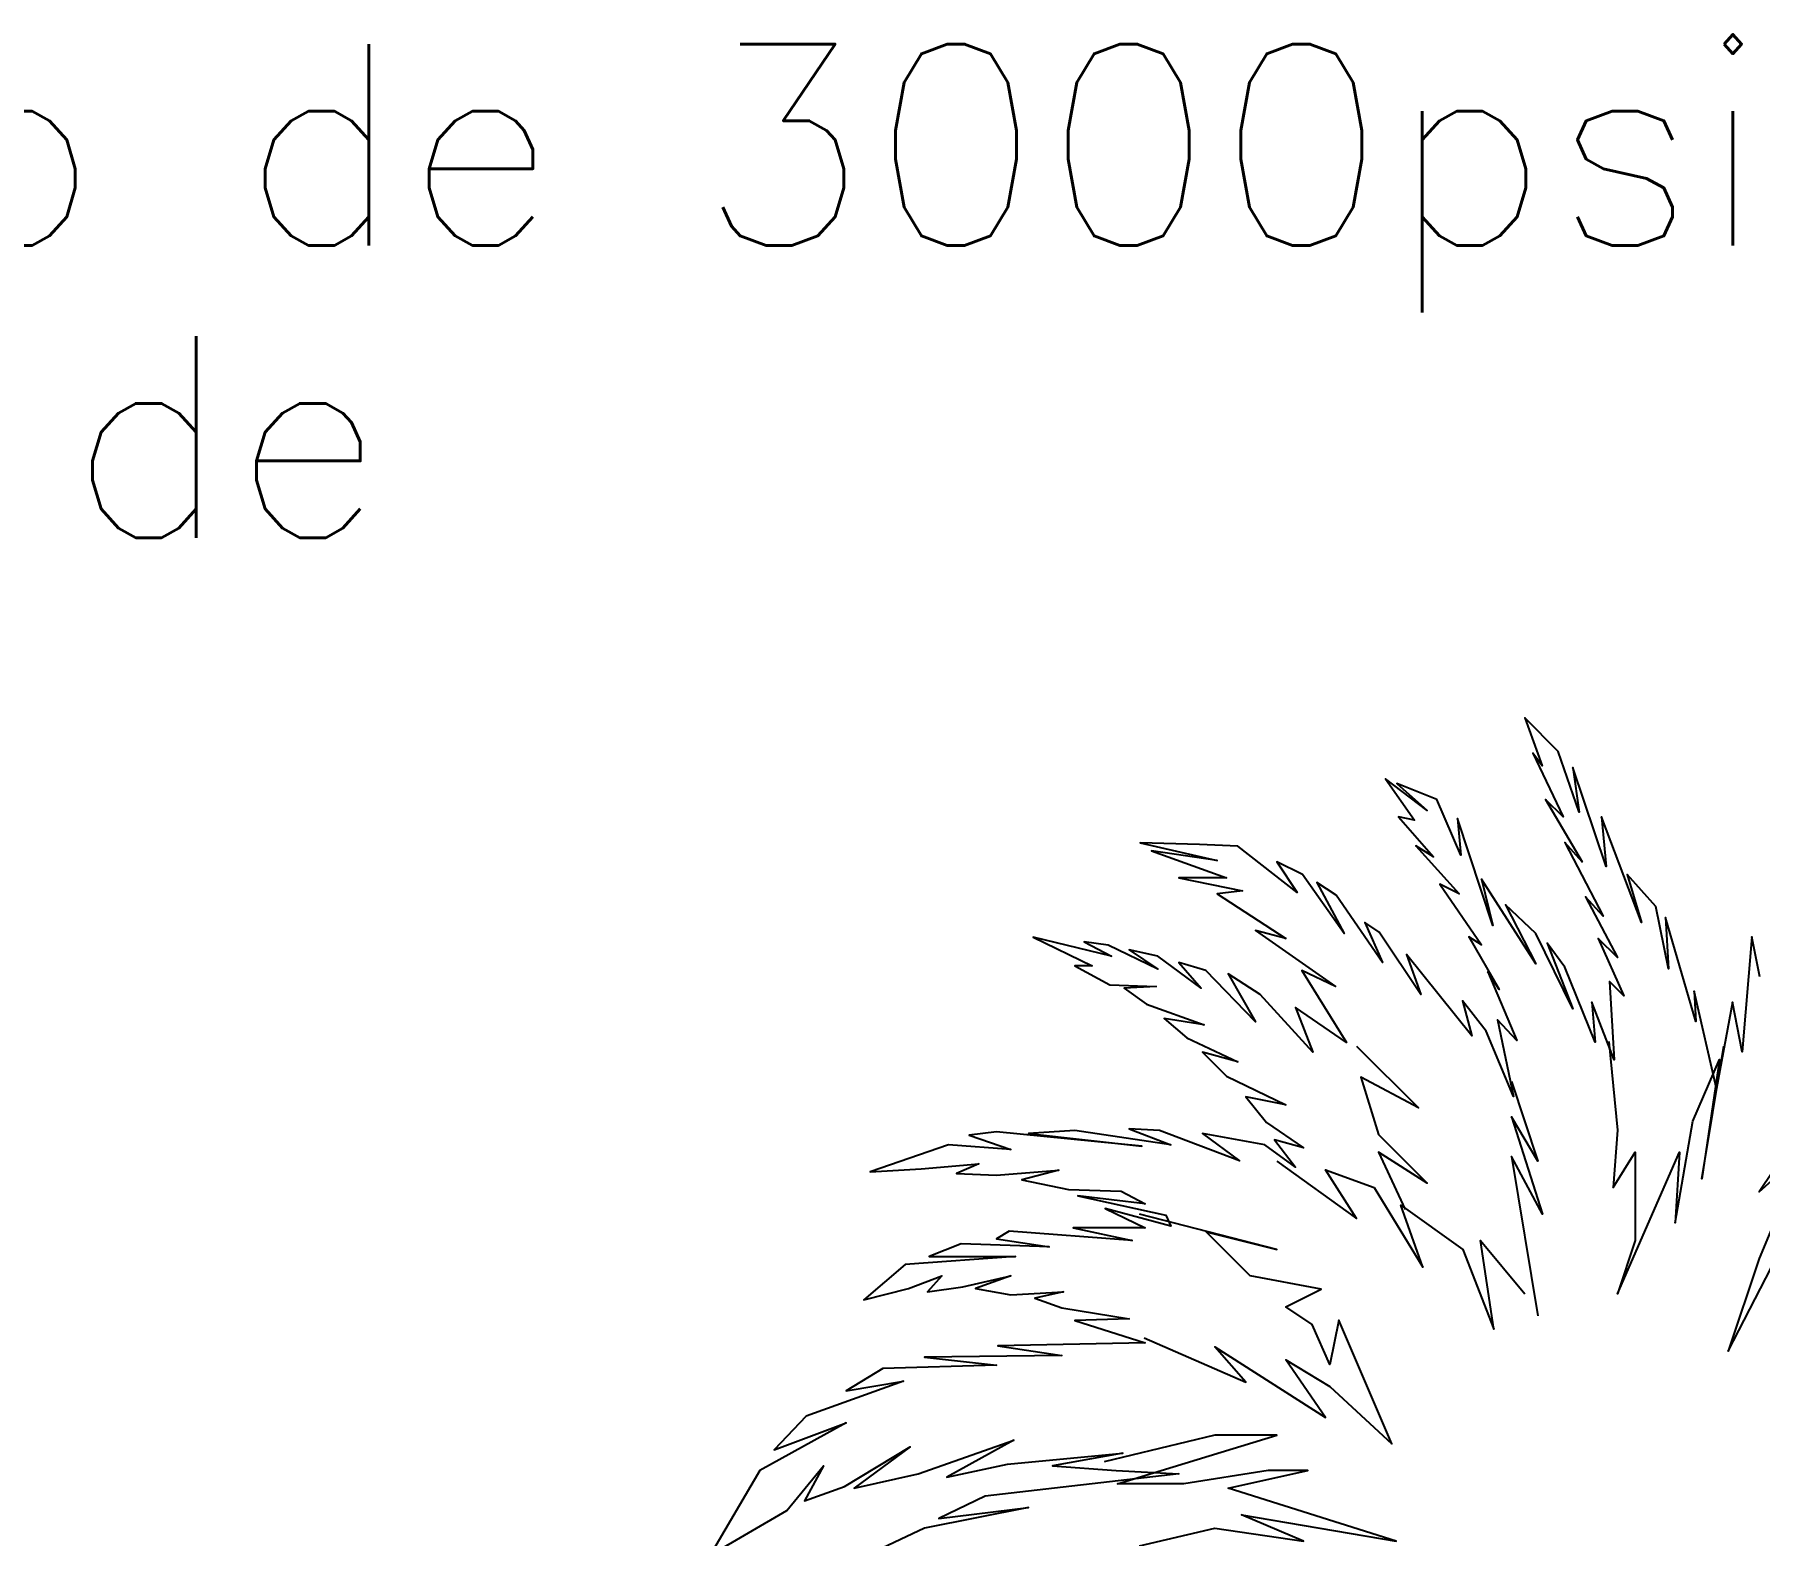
# Model space of a CAD drawing. Header units: millimetres. Extents: x 603733 to 1211550, y 1310999 to 2622648.
# Drawn here: x 605895.66 to 605905.45, y 1311255.33 to 1311263.85 of the extents above; entities that cross this region are included whole.
import ezdxf

# ---------------------------------------------------------------- set-up
doc = ezdxf.new("R2010")
doc.units = ezdxf.units.MM
doc.layers.add('elenarbi-Trees', color=42, linetype='Continuous')
doc.styles.add('ROMANS', font='ROMANS', dxfattribs={"height": 0.2})

# ---------------------------------------------------------------- blocks, each defined once
blk = doc.blocks.new('A$C7BB81706')
at = {"layer": 'elenarbi-Trees', "color": 3}
for points in [[(367.55, 574.39), (366.39, 580.19), (365, 563.48), (363.61, 570.67), (361.28, 558.15), (358.03, 572.3), (358.27, 567.89), (353.85, 582.97), (354.32, 575.55), (352.46, 584.59), (348.28, 589.23), (350.37, 582.27), (344.57, 597.59), (345.26, 590.39), (340.39, 604.78), (341.32, 598.28), (338.3, 607.1), (333.42, 611.97), (335.98, 605.01), (334.58, 606.87), (339, 597.59), (336.44, 600.14), (341.78, 591.09), (339.23, 593.87), (344.8, 583.2), (342.25, 585.99), (346.89, 577.17), (344.1, 579.95), (347.82, 571.6), (345.73, 573.69), (346.43, 562.32), (343.17, 570.67), (343.64, 564.87), (339.23, 575.78), (336.67, 579.26), (340.39, 569.75), (335.05, 580.65), (330.64, 584.83), (335.05, 576.24), (327.15, 588.54), (328.78, 581.81), (323.67, 597.35), (324.14, 592.02), (320.65, 600.14), (314.85, 602.46), (319.26, 598.51), (313.22, 603.15), (317.4, 597.12), (315.08, 597.59), (320.19, 591.79), (317.63, 593.41), (323.9, 586.45), (321.12, 587.84), (327.15, 579.03), (325.3, 580.19), (329.71, 572.53), (328.08, 575.08), (332.26, 565.11), (329.48, 568.12), (331.8, 556.99), (327.85, 566.5), (324.37, 570.91), (325.76, 565.8), (316.24, 577.63), (318.33, 571.83), (312.3, 580.88), (310.2, 582.27), (312.76, 576.47), (306.03, 586.22), (303.24, 588.07), (307.19, 580.65), (301.15, 589.23), (297.44, 591.09), (300.36, 586.64), (291.77, 593.37), (286.19, 593.6), (277.6, 593.84), (288.75, 591.29), (279.23, 592.68), (290.14, 588.73), (283.18, 588.73), (292.46, 586.88), (288.75, 586.41), (298.73, 579.92), (294.32, 581.08), (305.93, 572.96), (301.05, 575.28), (307.56, 564.84), (300.13, 569.94), (302.68, 563.44), (295.02, 571.8), (290.37, 574.81), (294.32, 567.85), (287.12, 575.28), (283.18, 576.44), (286.43, 572.73), (280.16, 577.36), (275.98, 578.29), (280.16, 575.51), (272.96, 578.99), (269.48, 579.45), (273.43, 577.36), (262.05, 580.15), (270.64, 575.97), (268.09, 575.97), (273.19, 573.19), (279.93, 572.96), (275.28, 572.73), (278.53, 570.4), (286.89, 567.39), (281.09, 568.32), (284.34, 565.53), (291.77, 562.05), (286.66, 563.44), (290.14, 559.96), (298.73, 555.79), (292.93, 556.95), (295.95, 553.24), (301.29, 549.52), (297.11, 550.68), (300.13, 546.74), (295.71, 549.99), (286.66, 551.61), (292, 547.67), (280.39, 552.08), (275.98, 552.31), (282.02, 549.99), (268.09, 552.08), (261.35, 551.61), (277.84, 549.76), (256.71, 551.84), (252.76, 551.38), (258.8, 549.29), (249.74, 549.99), (238.37, 546.04), (245.8, 546.51), (254.15, 547.2), (250.9, 545.81), (256.71, 545.58), (265.76, 546.28), (260.42, 544.88), (267.16, 543.49), (274.82, 543.26), (278.3, 541.4), (268.55, 542.56), (281.32, 539.78), (282.02, 538.16), (272.5, 540.71), (278.3, 537.92), (267.85, 537.92), (276.44, 536.07), (258.57, 537.46), (256.71, 536.3), (264.37, 535.14), (251.6, 535.6), (246.96, 533.75), (259.49, 533.75), (243.47, 532.59), (237.44, 527.48), (243.94, 529.11), (248.81, 530.96), (246.72, 528.64), (251.83, 529.34), (258.8, 530.96), (253.69, 529.11), (258.8, 528.18), (266.46, 528.64), (262.28, 527.72), (266.23, 526.32), (275.98, 524.7), (268.09, 524.47), (278.3, 521.22), (256.94, 520.76), (266.23, 519.36), (246.26, 519.13), (256.71, 517.97), (240.22, 517.51), (234.88, 514.26), (243.24, 515.65), (229.08, 510.55), (224.44, 505.68), (234.88, 509.62), (222.35, 502.66), (215.15, 490.36), (226.29, 496.86), (231.63, 503.36), (228.85, 498.25), (234.65, 500.34), (244.17, 506.14), (236.04, 500.11), (245.33, 502.2), (259.26, 507.07), (249.51, 501.73), (258.33, 503.59), (275.05, 505.21), (264.84, 503.36), (274.12, 502.66), (283.18, 502.2), (255.08, 498.95), (248.35, 495.7), (261.35, 497.32), (246.26, 494.31), (238.37, 490.6)], [(309, 564.32), (318, 555.33), (309.64, 559.82), (312.21, 551.47), (319.28, 544.41), (312.21, 548.91), (316.07, 540.56)], [(331.49, 559.18), (335.35, 547.62), (331.49, 554.04), (335.99, 539.92), (331.49, 548.26), (335.35, 525.15)], [(278.15, 521.94), (292.93, 515.51), (288.43, 520.65), (304.5, 510.38), (298.72, 518.73), (305.14, 514.87), (314.14, 506.53), (306.43, 524.5), (305.14, 518.08), (302.57, 523.86), (298.72, 526.43), (303.86, 529), (293.58, 530.93), (287.15, 537.35), (297.43, 534.78), (277.51, 539.92)]]:
    blk.add_lwpolyline(points, dxfattribs=at)
at = {"layer": 'elenarbi-Trees', "color": 84}
for points in [[(375.19, 554.69), (367.48, 543.13), (373.9, 548.91), (367.48, 533.49), (362.98, 520.01), (373.9, 541.2), (371.33, 527.72), (377.76, 548.26), (388.68, 556.61), (381.61, 541.2), (394.47, 563.68), (391.25, 553.4), (407.32, 572.02)], [(345.63, 564.96), (346.91, 552.12), (346.27, 543.77), (349.48, 548.91), (349.48, 536.06), (346.91, 528.36), (355.91, 548.91), (355.27, 538.63), (357.84, 553.4), (361.69, 562.39), (359.12, 545.05), (362.34, 564.32)], [(297.43, 547.62), (309, 539.27), (304.5, 546.34), (311.57, 543.77), (318.64, 532.21), (315.43, 541.2), (324.42, 534.78), (328.92, 523.22), (326.99, 536.06), (333.42, 528.36)], [(277.51, 491.76), (288.43, 494.32), (301.29, 492.4), (292.29, 496.25), (314.78, 492.4), (290.36, 500.1), (301.93, 502.67), (296.15, 502.67), (283.94, 500.75), (274.3, 500.75), (297.43, 507.81), (288.43, 507.81), (272.37, 503.96)]]:
    blk.add_lwpolyline(points, dxfattribs=at)

msp = doc.modelspace()

# ---------------------------------------------------------------- block references
at = {"xscale": 0.03908165503526106, "yscale": 0.03908165503526106, "zscale": 0.03908165503526106}
msp.add_blockref('A$C7BB81706', (605891.0858, 1311236.0515), dxfattribs=at)

# ---------------------------------------------------------------- texts
at = {"style": 'ROMANS'}
for s, p in [('Boulevar de concreto de 3000psi', (605879.4796, 1311262.6499)), ('o de piedra cantera de ', (605879.4796, 1311260.9914))]:
    msp.add_text(s, height=1.143138, dxfattribs=at).set_placement(p)

doc.saveas('drawing.dxf')
